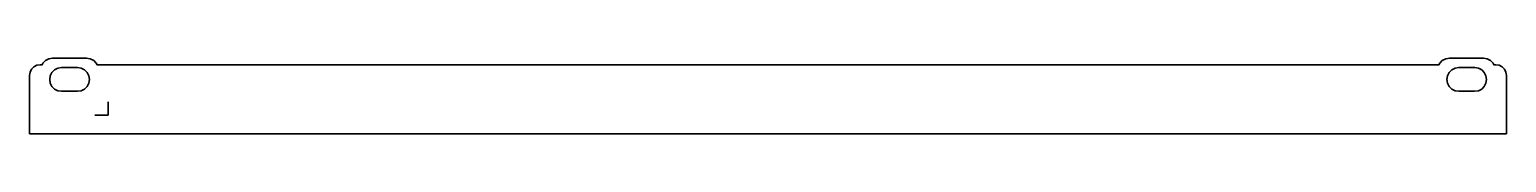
# Model space of a CAD drawing. Header units: inches. Extents: x 4.5 to 15.5, y 5.7 to 6.3.
import ezdxf

# ---------------------------------------------------------------- set-up
doc = ezdxf.new("R2010")
doc.units = ezdxf.units.IN
doc.header["$MEASUREMENT"] = 0
doc.layers.add('Layer 1', color=7, linetype='Continuous')

# ---------------------------------------------------------------- blocks, each defined once
blk = doc.blocks.new('block 2')
at = {"layer": 'Layer 1', "color": 7, "lineweight": 35, "true_color": 0xffffff}
blk.add_lwpolyline([(15.502, 6.178), (15.491, 6.2), (15.473, 6.218), (15.451, 6.229), (15.426, 6.233), (15.413, 6.233), (15.408, 6.244), (15.388, 6.264), (15.363, 6.276), (15.335, 6.281), (15.081, 6.281), (15.053, 6.276), (15.028, 6.264), (15.009, 6.244), (15.003, 6.233), (4.997, 6.233), (4.991, 6.244), (4.972, 6.264), (4.947, 6.276), (4.919, 6.281), (4.665, 6.281), (4.637, 6.276), (4.612, 6.264), (4.592, 6.244), (4.587, 6.233), (4.574, 6.233), (4.549, 6.229), (4.527, 6.218), (4.509, 6.2), (4.498, 6.178), (4.494, 6.153), (4.494, 5.719), (15.506, 5.719), (15.506, 6.153), (15.502, 6.178)], dxfattribs=at)
blk = doc.blocks.new('block 3')
at = {"layer": 'Layer 1', "color": 7, "lineweight": 35, "true_color": 0xffffff}
blk.add_lwpolyline([(4.935, 6.096), (4.923, 6.071), (4.903, 6.051), (4.878, 6.039), (4.851, 6.035), (4.733, 6.035), (4.705, 6.039), (4.68, 6.051), (4.66, 6.071), (4.648, 6.096), (4.644, 6.124), (4.648, 6.151), (4.66, 6.176), (4.68, 6.196), (4.705, 6.208), (4.733, 6.213), (4.851, 6.213), (4.878, 6.208), (4.903, 6.196), (4.923, 6.176), (4.935, 6.151), (4.94, 6.124), (4.935, 6.096)], dxfattribs=at)
blk = doc.blocks.new('block 4')
at = {"layer": 'Layer 1', "color": 7, "lineweight": 35, "true_color": 0xffffff}
blk.add_lwpolyline([(15.353, 6.096), (15.341, 6.071), (15.322, 6.051), (15.297, 6.039), (15.269, 6.035), (15.151, 6.035), (15.123, 6.039), (15.098, 6.051), (15.078, 6.071), (15.066, 6.096), (15.062, 6.124), (15.066, 6.151), (15.078, 6.176), (15.098, 6.196), (15.123, 6.208), (15.151, 6.213), (15.269, 6.213), (15.297, 6.208), (15.322, 6.196), (15.341, 6.176), (15.353, 6.151), (15.358, 6.124), (15.353, 6.096)], dxfattribs=at)
blk = doc.blocks.new('block 5')
at = {"layer": 'Layer 1', "color": 7, "lineweight": 35, "true_color": 0xffffff}
blk.add_lwpolyline([(4.981, 5.857), (5.08, 5.857)], dxfattribs=at)
blk = doc.blocks.new('block 6')
at = {"layer": 'Layer 1', "color": 7, "lineweight": 35, "true_color": 0xffffff}
blk.add_lwpolyline([(5.08, 5.956), (5.08, 5.857)], dxfattribs=at)

msp = doc.modelspace()

# ---------------------------------------------------------------- block references
at = {"layer": 'Layer 1'}
for name in ['block 2', 'block 3', 'block 4', 'block 6', 'block 5']:
    msp.add_blockref(name, (0, 0), dxfattribs=at)

doc.saveas('drawing.dxf')
